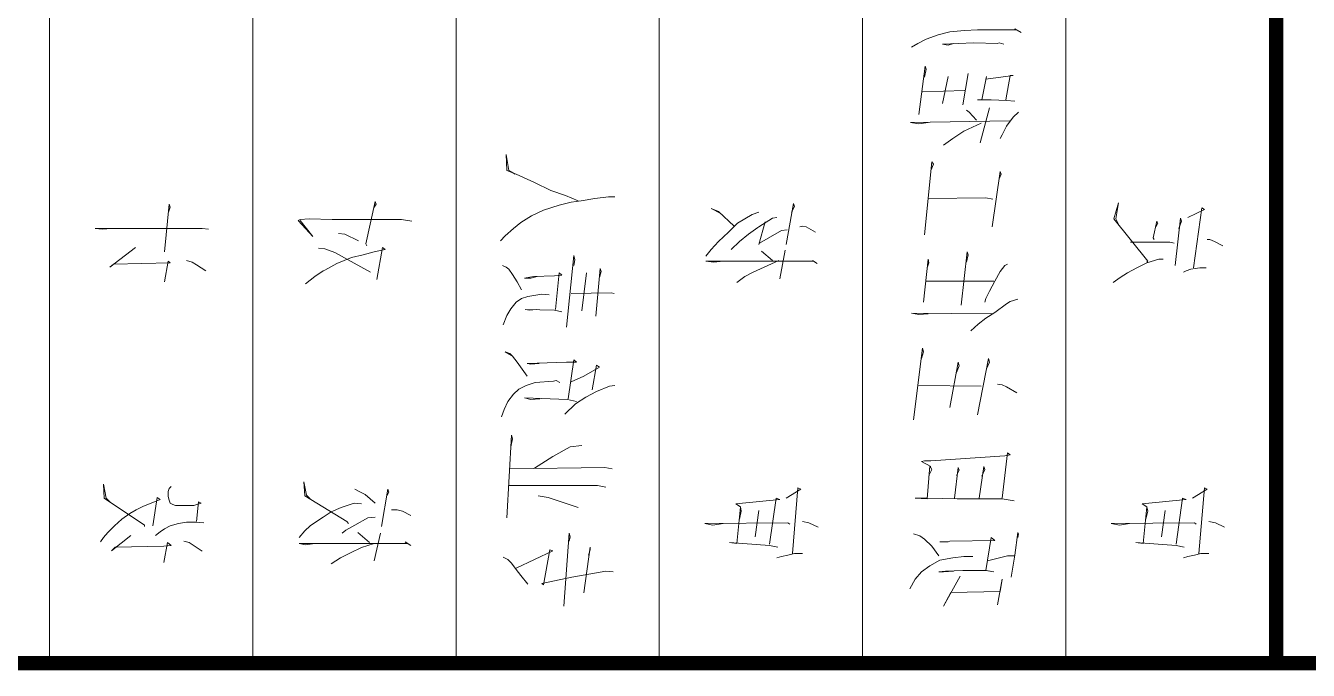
# Model space of a CAD drawing. Extents: x 1332633 to 1595679, y 264824 to 640777.
# Drawn here: x 1517550 to 1519759, y 324908 to 326019 of the extents above; entities that cross this region are included whole.
import ezdxf
from ezdxf.enums import TextEntityAlignment as Align

# ---------------------------------------------------------------- set-up
doc = ezdxf.new("R2010")
doc.units = 0
doc.header["$LTSCALE"] = 1000
doc.header["$MEASUREMENT"] = 0
doc.layers.add('_公共_图框', color=4, linetype='CONTINUOUS', lineweight=5)
doc.layers.add('A-Wall(建筑墙)', color=255, linetype='CONTINUOUS')
doc.styles.add('图框文字', font='SIMKAI.TTF')

# ---------------------------------------------------------------- blocks, each defined once
blk = doc.blocks.new('qqwqw')
at = {"layer": '_公共_图框'}
for p, q in [((-4265.9, 8723.5), (-4258.4, 8707.8)), ((-4258.4, 8707.8), (-4256, 8696.7)), ((-3781.3, 8720.4), (-3773.6, 8706.3)), ((-3773.6, 8706.3), (-3770, 8698.4)), ((-4311.3, 8682.5), (-4313.8, 8671.6)), ((-4311.3, 8696.7), (-4311.3, 8682.5)), ((-4311.3, 8679.5), (-4198, 8688.8)), ((-4200.4, 8693.6), (-4215.6, 8668.4)), ((-4198, 8688.8), (-4200.4, 8693.6)), ((-3819, 8692.1), (-3819, 8681)), ((-3819, 8670.1), (-3715.8, 8684.3)), ((-3770, 8698.4), (-3770, 8693.6)), ((-3718.3, 8688.8), (-3732.1, 8660.5)), ((-3715.8, 8684.3), (-3718.3, 8688.8)), ((-4316.3, 8660.5), (-4318.9, 8652.7)), ((-4313.8, 8671.6), (-4316.3, 8660.5)), ((-4260.9, 8674.7), (-4258.4, 8671.6)), ((-4258.4, 8671.6), (-4259.6, 8528.3)), ((-3821.5, 8665.3), (-3824.1, 8657.5)), ((-3820.3, 8673.2), (-3821.5, 8665.3)), ((-3819, 8681), (-3820.3, 8673.2)), ((-4300, 8654.2), (-4297.5, 8640)), ((-4297.5, 8640), (-4292.3, 8570.7)), ((-4215.6, 8651.1), (-4295, 8640)), ((-4225.7, 8581.8), (-4218.1, 8657.5)), ((-4218.1, 8657.5), (-4215.6, 8651.1)), ((-3824.1, 8657.5), (-3826.6, 8652.7)), ((-3815.1, 8638.5), (-3733.4, 8647.9)), ((-3738.4, 8649.6), (-3751, 8644.8)), ((-3733.4, 8647.9), (-3738.4, 8649.6)), ((-4282.4, 8615), (-4237, 8621.3)), ((-3803.8, 8618), (-3803.8, 8610.2)), ((-3776.3, 8637), (-3774.9, 8629.1)), ((-3774.9, 8629.1), (-3774.9, 8561.4)), ((-3803.8, 8610.2), (-3810.2, 8589.7)), ((-3770, 8602.3), (-3767.5, 8600.8)), ((-3767.5, 8600.8), (-3738.4, 8607.1)), ((-3742.2, 8608.6), (-3748.5, 8605.4)), ((-3738.4, 8607.1), (-3742.2, 8608.6)), ((-4293.7, 8583.4), (-4230.7, 8589.7)), ((-4292.3, 8570.7), (-4293.7, 8583.4)), ((-4238.3, 8591.2), (-4252.1, 8588.2)), ((-4230.7, 8589.7), (-4238.3, 8591.2)), ((-4230.7, 8589.7), (-4225.7, 8581.8)), ((-3819, 8572.5), (-3827.8, 8556.6)), ((-3810.2, 8589.7), (-3819, 8572.5)), ((-3809, 8589.7), (-3807.7, 8591.2)), ((-3807.7, 8591.2), (-3734.5, 8533)), ((-4262.3, 8542.4), (-4259.6, 8559.8)), ((-3827.8, 8556.6), (-3835.4, 8544)), ((-4259.6, 8528.3), (-4262.3, 8542.4)), ((-3835.4, 8544), (-3844.2, 8531.5)), ((-3734.5, 8536.1), (-3743.5, 8540.9)), ((-3707, 8540.9), (-3734.5, 8536.1)), ((-3734.5, 8533), (-3707, 8540.9)), ((-4500, 8450), (-500, 8450)), ((-3413.6, 8373.6), (-3407.2, 8362.5)), ((-4351.7, 8356.2), (-4313.8, 8362.5)), ((-4315.1, 8349.9), (-4315.1, 8361)), ((-4313.8, 8362.5), (-4274.7, 8367.3)), ((-4277.4, 8368.8), (-4283.5, 8367.3)), ((-4274.7, 8367.3), (-4277.4, 8368.8)), ((-4220.7, 8361), (-4216.9, 8340.5)), ((-4141.3, 8354.6), (-4142.6, 8345.3)), ((-4137.5, 8349.9), (-4141.3, 8354.6)), ((-4034.3, 8365.7), (-4024.2, 8348.3)), ((-3877, 8354.6), (-3880.8, 8348.3)), ((-3873.1, 8367.3), (-3877, 8354.6)), ((-3559.6, 8359.4), (-3574.7, 8348.3)), ((-3565.9, 8353.1), (-3568.4, 8182.9)), ((-3550.8, 8368.8), (-3559.6, 8359.4)), ((-3531.8, 8362.5), (-3530.7, 8348.3)), ((-3487.8, 8354.6), (-3529.4, 8346.8)), ((-3494.1, 8312.2), (-3487.8, 8359.4)), ((-3487.8, 8359.4), (-3487.8, 8354.6)), ((-3408.6, 8365.7), (-3408.6, 8332.6)), ((-3407.2, 8362.5), (-3408.6, 8365.7)), ((-4399.5, 8332.6), (-4355.3, 8340.5)), ((-4376.7, 8337.4), (-4378.1, 8252.2)), ((-4355.3, 8340.5), (-4376.7, 8337.4)), ((-4323.9, 8315.2), (-4315.1, 8349.9)), ((-4216.9, 8340.5), (-4216.9, 8263.3)), ((-4215.6, 8340.5), (-4137.5, 8349.9)), ((-4142.6, 8345.3), (-4151.4, 8217.6)), ((-4024.2, 8348.3), (-4020.5, 8340.5)), ((-4020.5, 8340.5), (-4019.2, 8332.6)), ((-3880.8, 8348.3), (-3895.7, 8327.8)), ((-3825.3, 8337.4), (-3841.7, 8327.8)), ((-3815.1, 8345.3), (-3825.3, 8337.4)), ((-3812.6, 8349.9), (-3815.1, 8345.3)), ((-3748.5, 8323.3), (-3652.8, 8337.4)), ((-3657.8, 8338.9), (-3665.4, 8335.7)), ((-3652.8, 8337.4), (-3657.8, 8338.9)), ((-3589.8, 8340.5), (-3596.2, 8337.4)), ((-3574.7, 8348.3), (-3589.8, 8340.5)), ((-3530.7, 8348.3), (-3529.4, 8321.5)), ((-3433.6, 8343.7), (-3431.2, 8335.7)), ((-3431.2, 8335.7), (-3432.5, 8332.6)), ((-3432.5, 8332.6), (-3431.2, 8291.7)), ((-3408.6, 8332.6), (-3408.6, 8331.1)), ((-3408.6, 8331.1), (-3408.6, 8298)), ((-4342.9, 8326.3), (-4340.2, 8313.7)), ((-4340.2, 8312.2), (-4342.9, 8326.3)), ((-4283.5, 8321.5), (-4340.2, 8312.2)), ((-4340.2, 8313.7), (-4340.2, 8272.7)), ((-4289.8, 8250.7), (-4288.7, 8327.8)), ((-4288.7, 8327.8), (-4283.5, 8321.5)), ((-4215.6, 8301), (-4161.4, 8309.1)), ((-4166.6, 8310.6), (-4177.9, 8305.8)), ((-4161.4, 8309.1), (-4166.6, 8310.6)), ((-4072, 8298), (-3975.2, 8316.9)), ((-3981.5, 8318.5), (-3992.8, 8313.7)), ((-3975.2, 8316.9), (-3981.5, 8318.5)), ((-3905.9, 8312.2), (-3916, 8299.5)), ((-3895.7, 8327.8), (-3905.9, 8312.2)), ((-3898.4, 8323.3), (-3897.1, 8184.7)), ((-3871.8, 8312.2), (-3878.1, 8310.6)), ((-3859.3, 8318.5), (-3871.8, 8312.2)), ((-3841.7, 8327.8), (-3859.3, 8318.5)), ((-3841.7, 8326.3), (-3841.7, 8209.7)), ((-3700.7, 8324.8), (-3698.2, 8312.2)), ((-3698.2, 8312.2), (-3699.3, 8213)), ((-3543.3, 8318.5), (-3603.6, 8302.8)), ((-3529.4, 8321.5), (-3529.4, 8298)), ((-3529.4, 8305.8), (-3489.2, 8313.7)), ((-3489.2, 8313.7), (-3494.1, 8312.2)), ((-4316.3, 8274.4), (-4316.3, 8290.1)), ((-4023, 8304.3), (-4021.7, 8197.1)), ((-3916, 8299.5), (-3927.3, 8286.9)), ((-3569.7, 8304.3), (-3583.5, 8274.4)), ((-3564.6, 8296.5), (-3550.8, 8283.8)), ((-3431.2, 8291.7), (-3433.6, 8238.1)), ((-3408.6, 8298), (-3409.7, 8276)), ((-4402, 8239.8), (-4350.3, 8268.1)), ((-4340.2, 8272.7), (-4341.5, 8242.9)), ((-4318.9, 8255.5), (-4316.3, 8274.4)), ((-4216.9, 8263.3), (-4215.6, 8211.3)), ((-4215.6, 8258.6), (-4162.7, 8264.9)), ((-4167.7, 8266.4), (-4176.5, 8261.8)), ((-4162.7, 8264.9), (-4167.7, 8266.4)), ((-4059.6, 8250.7), (-3981.5, 8264.9)), ((-3987.8, 8266.4), (-3999.1, 8261.8)), ((-3981.5, 8264.9), (-3987.8, 8266.4)), ((-3883.3, 8269.7), (-3791.2, 8280.6)), ((-3796.4, 8282.3), (-3809, 8279)), ((-3791.2, 8280.6), (-3796.4, 8282.3)), ((-3583.5, 8274.4), (-3596.2, 8255.5)), ((-3550.8, 8283.8), (-3547, 8279)), ((-3538.2, 8272.7), (-3484.2, 8282.3)), ((-3513.1, 8276), (-3515.6, 8203.4)), ((-3409.7, 8276), (-3412.4, 8250.7)), ((-4378.1, 8252.2), (-4402, 8239.8)), ((-4342.9, 8239.8), (-4341.5, 8257)), ((-4341.5, 8242.9), (-4342.9, 8231.8)), ((-4322.6, 8233.5), (-4318.9, 8255.5)), ((-4291.2, 8247.6), (-4289.8, 8250.7)), ((-4291.2, 8233.5), (-4291.2, 8247.6)), ((-3596.2, 8255.5), (-3607.5, 8239.8)), ((-3489.2, 8247.6), (-3535.7, 8238.1)), ((-3435, 8247.6), (-3432.5, 8257)), ((-3433.6, 8238.1), (-3435, 8247.6)), ((-3412.4, 8250.7), (-3417.4, 8230.2)), ((-4342.9, 8231.8), (-4342.9, 8239.8)), ((-4332.7, 8216.1), (-4322.6, 8233.5)), ((-4315.1, 8231.8), (-4298.6, 8219.3)), ((-4298.6, 8219.3), (-4286.2, 8206.7)), ((-4166.6, 8219.3), (-4176.5, 8214.5)), ((-4160.2, 8216.1), (-4166.6, 8219.3)), ((-3762.3, 8206.7), (-3636.4, 8219.3)), ((-3640.2, 8222.4), (-3651.5, 8217.6)), ((-3636.4, 8219.3), (-3640.2, 8222.4)), ((-3417.4, 8230.2), (-3424.8, 8209.7)), ((-4355.3, 8191), (-4342.9, 8201.9)), ((-4342.9, 8201.9), (-4332.7, 8216.1)), ((-4286.2, 8206.7), (-4281, 8198.8)), ((-4281, 8198.8), (-4277.4, 8187.7)), ((-4216.9, 8211.3), (-4160.2, 8216.1)), ((-4215.6, 8191), (-4216.9, 8211.3)), ((-4215.6, 8211.3), (-4215.6, 8191)), ((-4152.6, 8201.9), (-4161.4, 8217.6)), ((-4151.4, 8206.7), (-4152.6, 8201.9)), ((-4151.4, 8217.6), (-4151.4, 8206.7)), ((-4080.8, 8187.7), (-3957.5, 8203.4)), ((-3963.9, 8205.2), (-3975.2, 8201.9)), ((-3957.5, 8203.4), (-3963.9, 8205.2)), ((-3899.5, 8197.1), (-3898.4, 8213)), ((-3897.1, 8184.7), (-3899.5, 8197.1)), ((-3878.1, 8205.2), (-3803.8, 8213)), ((-3810.2, 8214.5), (-3819, 8211.3)), ((-3803.8, 8213), (-3810.2, 8214.5)), ((-3570.9, 8197.1), (-3568.4, 8213)), ((-3568.4, 8182.9), (-3570.9, 8197.1)), ((-3554.6, 8197.1), (-3471.5, 8208.2)), ((-3476.5, 8209.7), (-3490.3, 8206.7)), ((-3471.5, 8208.2), (-3476.5, 8209.7)), ((-3424.8, 8209.7), (-3432.5, 8195.6)), ((-4371.8, 8181.4), (-4355.3, 8191)), ((-3432.5, 8195.6), (-3438.8, 8184.7)), ((-4500, 8100), (-500, 8100)), ((-4265.9, 8023.5), (-4258.4, 8007.8)), ((-3811.5, 8022), (-3806.3, 8014.1)), ((-4258.4, 8007.8), (-4256, 7996.9)), ((-3807.7, 8015.7), (-3807.7, 7830)), ((-3806.3, 8014.1), (-3807.7, 8015.7)), ((-3757.3, 8018.9), (-3748.5, 8003)), ((-3748.5, 8003), (-3747.2, 7996.9)), ((-4311.3, 7982.7), (-4313.8, 7971.6)), ((-4311.3, 7996.9), (-4311.3, 7982.7)), ((-4311.3, 7979.5), (-4198, 7988.9)), ((-4200.4, 7993.6), (-4215.6, 7968.4)), ((-4198, 7988.9), (-4200.4, 7993.6)), ((-3778.8, 7968.4), (-3708.1, 7981)), ((-3747.2, 7996.9), (-3748.5, 7992.1)), ((-3713.3, 7982.7), (-3723.3, 7977.9)), ((-3708.1, 7981), (-3713.3, 7982.7)), ((-4316.3, 7960.5), (-4318.9, 7952.7)), ((-4313.8, 7971.6), (-4316.3, 7960.5)), ((-4300, 7954.2), (-4297.5, 7940)), ((-4260.9, 7974.7), (-4258.4, 7971.6)), ((-4258.4, 7971.6), (-4259.6, 7828.3)), ((-4225.7, 7881.9), (-4218.1, 7957.5)), ((-4218.1, 7957.5), (-4215.6, 7951.1)), ((-3788.7, 7966.8), (-3837.9, 7957.5)), ((-3806.3, 7955.9), (-3817.8, 7930.7)), ((-3754.8, 7960.5), (-3776.3, 7922.8)), ((-3753.5, 7970.1), (-3754.8, 7960.5)), ((-4297.5, 7940), (-4292.3, 7870.8)), ((-4215.6, 7951.1), (-4295, 7940)), ((-3806.3, 7944.8), (-3790.1, 7925.9)), ((-3778.8, 7921.3), (-3739.7, 7932.2)), ((-3733.4, 7944.8), (-3748.5, 7921.3)), ((-3732.1, 7952.7), (-3733.4, 7944.8)), ((-4282.4, 7915), (-4237, 7921.3)), ((-3826.6, 7911.7), (-3834.1, 7897.6)), ((-3817.8, 7930.7), (-3826.6, 7911.7)), ((-3776.3, 7922.8), (-3778.8, 7921.3)), ((-3749.7, 7919.6), (-3761.2, 7903.9)), ((-3748.5, 7921.3), (-3749.7, 7919.6)), ((-3727.1, 7910.2), (-3742.2, 7884.9)), ((-3723.3, 7921.3), (-3727.1, 7910.2)), ((-4293.7, 7883.4), (-4230.7, 7889.7)), ((-4238.3, 7891.2), (-4252.1, 7888.2)), ((-4230.7, 7889.7), (-4238.3, 7891.2)), ((-4230.7, 7889.7), (-4225.7, 7881.9)), ((-3834.1, 7897.6), (-3844.2, 7883.4)), ((-3773.6, 7888.2), (-3787.6, 7874)), ((-3761.2, 7903.9), (-3773.6, 7888.2)), ((-4292.3, 7870.8), (-4293.7, 7883.4)), ((-3757.3, 7869.2), (-3773.6, 7852)), ((-3742.2, 7884.9), (-3757.3, 7869.2)), ((-3747.2, 7878.8), (-3722.1, 7852)), ((-4262.3, 7842.4), (-4259.6, 7859.8)), ((-3809, 7844.1), (-3807.7, 7859.8)), ((-3807.7, 7830), (-3809, 7844.1)), ((-3773.6, 7852), (-3787.6, 7839.4)), ((-3716.9, 7839.4), (-3724.6, 7855.1)), ((-3722.1, 7852), (-3716.9, 7839.4)), ((-4259.6, 7828.3), (-4262.3, 7842.4)), ((-3787.6, 7839.4), (-3798.9, 7830)), ((-4500, 7750), (-500, 7750)), ((-4342.9, 7670.5), (-4341.5, 7657.9)), ((-4165.2, 7668.8), (-4162.7, 7656.2)), ((-4021.7, 7673.6), (-4023, 7664.2)), ((-3863, 7672.1), (-3861.8, 7667.3)), ((-3861.8, 7667.3), (-3863, 7598)), ((-3696.8, 7673.6), (-3696.8, 7662.5)), ((-4341.5, 7657.9), (-4351.7, 7599.5)), ((-4196.8, 7657.9), (-4194.1, 7643.7)), ((-4162.7, 7656.2), (-4165.2, 7492.5)), ((-4023, 7664.2), (-4031.8, 7642)), ((-3990.3, 7646.8), (-4005.4, 7620)), ((-3986.4, 7642), (-3990.3, 7646.8)), ((-3902, 7640.5), (-3820.3, 7648.3)), ((-3825.3, 7650.1), (-3835.4, 7646.8)), ((-3820.3, 7648.3), (-3825.3, 7650.1)), ((-3696.8, 7662.5), (-3699.3, 7639)), ((-4379.2, 7620), (-4300, 7631.1)), ((-4305, 7631.1), (-4313.8, 7627.9)), ((-4300, 7631.1), (-4305, 7631.1)), ((-4194.1, 7643.7), (-4194.1, 7491)), ((-4041.8, 7623.3), (-4053.3, 7605.8)), ((-4031.8, 7642), (-4041.8, 7623.3)), ((-4029.3, 7634.2), (-3986.4, 7642)), ((-3827.8, 7624.8), (-3893.2, 7616.9)), ((-3699.3, 7639), (-3703.2, 7615.4)), ((-4232, 7610.6), (-4214.4, 7558.6)), ((-4125, 7616.9), (-4127.5, 7596.5)), ((-4053.3, 7605.8), (-4070.9, 7587.1)), ((-4049.4, 7607.4), (-4045.6, 7591.7)), ((-4044.4, 7593.2), (-3977.6, 7602.8)), ((-4005.4, 7620), (-4015.4, 7598)), ((-3981.5, 7607.4), (-3981.5, 7590.1)), ((-3977.6, 7602.8), (-3981.5, 7607.4)), ((-3921, 7590.1), (-3797.5, 7602.8)), ((-3805.2, 7604.3), (-3815.1, 7602.8)), ((-3797.5, 7602.8), (-3805.2, 7604.3)), ((-3703.2, 7615.4), (-3705.6, 7598)), ((-3703.2, 7610.6), (-3694.4, 7588.6)), ((-4402, 7585.4), (-4276.1, 7594.9)), ((-4351.7, 7599.5), (-4363, 7547.7)), ((-4282.4, 7596.5), (-4289.8, 7594.9)), ((-4276.1, 7594.9), (-4282.4, 7596.5)), ((-4127.5, 7596.5), (-4143.8, 7566.6)), ((-4045.6, 7591.7), (-4043.1, 7517.8)), ((-4016.7, 7579), (-4012.9, 7572.7)), ((-3981.5, 7590.1), (-3982.6, 7557)), ((-3894.6, 7582.3), (-3892.1, 7569.7)), ((-3831.6, 7582.3), (-3832.9, 7569.7)), ((-3827.8, 7577.5), (-3831.6, 7582.3)), ((-3705.6, 7598), (-3710.8, 7577.5)), ((-3694.4, 7588.6), (-3685.5, 7563.3)), ((-4365.4, 7550.7), (-4305, 7561.8)), ((-4306.3, 7566.6), (-4336.5, 7503.4)), ((-4305, 7561.8), (-4306.3, 7566.6)), ((-4214.4, 7558.6), (-4211.7, 7541.3)), ((-4143.8, 7566.6), (-4164.1, 7535)), ((-4014.2, 7568.1), (-4016.7, 7536.5)), ((-4012.9, 7572.7), (-4014.2, 7568.1)), ((-3982.6, 7557), (-3984, 7522.4)), ((-3892.1, 7569.7), (-3890.7, 7519.3)), ((-3890.7, 7571.2), (-3827.8, 7577.5)), ((-3865.7, 7560.3), (-3864.3, 7547.7)), ((-3832.9, 7569.7), (-3834.1, 7533.5)), ((-3710.8, 7577.5), (-3719.6, 7550.7)), ((-3685.5, 7563.3), (-3671.8, 7535)), ((-4363, 7547.7), (-4365.4, 7550.7)), ((-4045.6, 7528.7), (-4044.4, 7544.4)), ((-4016.7, 7536.5), (-4021.7, 7520.9)), ((-3985.1, 7528.7), (-3984, 7542.9)), ((-3892.1, 7527.2), (-3890.7, 7538.1)), ((-3864.3, 7547.7), (-3868.2, 7523.9)), ((-3836.6, 7528.7), (-3834.1, 7539.8)), ((-3719.6, 7550.7), (-3729.6, 7530.2)), ((-3671.8, 7535), (-3657.8, 7503.4)), ((-4364.1, 7523.9), (-4349, 7511.5)), ((-4349, 7511.5), (-4339, 7503.4)), ((-4043.1, 7517.8), (-4045.6, 7528.7)), ((-4021.7, 7520.9), (-4028, 7508.2)), ((-4005.4, 7522.4), (-3981.5, 7505.2)), ((-3984, 7522.4), (-3985.1, 7528.7)), ((-3890.7, 7519.3), (-3892.1, 7527.2)), ((-3871.8, 7513), (-3878.1, 7503.4)), ((-3868.2, 7523.9), (-3871.8, 7513)), ((-3856.9, 7513), (-3842.9, 7505.2)), ((-3834.1, 7533.5), (-3836.6, 7517.8)), ((-3836.6, 7517.8), (-3836.6, 7528.7)), ((-3740.9, 7511.5), (-3751, 7498.8)), ((-3729.6, 7530.2), (-3740.9, 7511.5)), ((-4339, 7503.4), (-4327.7, 7495.6)), ((-4327.7, 7495.6), (-4321.4, 7489.3)), ((-4249.6, 7487.7), (-4107.4, 7495.6)), ((-4113.5, 7497.3), (-4127.5, 7494.1)), ((-4107.4, 7495.6), (-4113.5, 7497.3)), ((-4036.8, 7498.8), (-4049.4, 7489.3)), ((-4028, 7508.2), (-4036.8, 7498.8)), ((-3981.5, 7505.2), (-3971.3, 7497.3)), ((-3971.3, 7497.3), (-3966.3, 7492.5)), ((-3963.9, 7484.7), (-3970.2, 7495.6)), ((-3966.3, 7492.5), (-3963.9, 7484.7)), ((-3889.6, 7494.1), (-3900.9, 7487.7)), ((-3878.1, 7503.4), (-3889.6, 7494.1)), ((-3842.9, 7505.2), (-3830.3, 7497.3)), ((-3830.3, 7497.3), (-3821.5, 7491)), ((-3821.5, 7491), (-3817.8, 7486.2)), ((-3751, 7498.8), (-3763.6, 7484.7)), ((-3657.8, 7503.4), (-3651.5, 7487.7)), ((-3651.5, 7491), (-3657.8, 7501.9)), ((-3623.9, 7486.2), (-3651.5, 7491)), ((-4321.4, 7489.3), (-4317.6, 7481.4)), ((-4063.2, 7483.1), (-4075.8, 7478.4)), ((-4049.4, 7489.3), (-4063.2, 7483.1)), ((-3900.9, 7487.7), (-3917.2, 7481.4)), ((-3817.8, 7486.2), (-3815.1, 7479.9)), ((-3763.6, 7484.7), (-3772.4, 7476.8)), ((-3651.5, 7487.7), (-3623.9, 7486.2)), ((-4500, 7400), (-500, 7400)), ((-4297.5, 7322), (-4291.2, 7312.6)), ((-4293.7, 7315.7), (-4293.7, 7130)), ((-4291.2, 7312.6), (-4293.7, 7315.7)), ((-4245.8, 7322), (-4238.3, 7307.8)), ((-3738.4, 7323.7), (-3735.9, 7306.3)), ((-4238.3, 7307.8), (-4235.7, 7298.4)), ((-4235.7, 7298.4), (-4235.7, 7289.1)), ((-3735.9, 7306.3), (-3735.9, 7189.7)), ((-4276.1, 7270.1), (-4323.9, 7259)), ((-4264.8, 7271.6), (-4200.4, 7282.7)), ((-4205.6, 7284.3), (-4211.7, 7281)), ((-4200.4, 7282.7), (-4205.6, 7284.3)), ((-3839.1, 7263.8), (-3783.7, 7273.2)), ((-3787.6, 7278), (-3791.2, 7259)), ((-3783.7, 7273.2), (-3787.6, 7278)), ((-4293.7, 7259), (-4301.1, 7237)), ((-4292.3, 7251.2), (-4274.7, 7230.7)), ((-4249.6, 7248.1), (-4262.3, 7225.9)), ((-4248.3, 7260.5), (-4249.6, 7248.1)), ((-4224.4, 7260.5), (-4209.3, 7243.3)), ((-3826.6, 7252.7), (-3792.5, 7191.2)), ((-3791.2, 7259), (-3796.4, 7240.2)), ((-3781.3, 7246.4), (-3777.4, 7244.8)), ((-3777.4, 7244.8), (-3704.5, 7260.5)), ((-3709.5, 7262.3), (-3714.5, 7259)), ((-3704.5, 7260.5), (-3709.5, 7262.3)), ((-4301.1, 7237), (-4310.1, 7218)), ((-4262.3, 7225.9), (-4271.1, 7210.2)), ((-4224.4, 7224.4), (-4232, 7202.3)), ((-4225.7, 7237), (-4224.4, 7224.4)), ((-4209.3, 7243.3), (-4205.6, 7235.5)), ((-4205.6, 7235.5), (-4200.4, 7225.9)), ((-3796.4, 7240.2), (-3801.4, 7219.8)), ((-3772.4, 7232.2), (-3761.2, 7208.7)), ((-4310.1, 7218), (-4318.9, 7200.8)), ((-4271.1, 7210.2), (-4276.1, 7203.9)), ((-4259.6, 7215), (-4256, 7211.7)), ((-4256, 7211.7), (-4211.7, 7139.4)), ((-4232, 7202.3), (-4239.5, 7185.1)), ((-3801.4, 7219.8), (-3811.5, 7194.5)), ((-3761.2, 7208.7), (-3759.8, 7197.6)), ((-4318.9, 7200.8), (-4328.9, 7185.1)), ((-4239.5, 7185.1), (-4248.3, 7171)), ((-3811.5, 7194.5), (-3822.8, 7174)), ((-3792.5, 7191.2), (-3786.2, 7174)), ((-3735.9, 7189.7), (-3735.9, 7186.6)), ((-3735.9, 7186.6), (-3734.5, 7147.2)), ((-4256, 7159.9), (-4263.4, 7148.7)), ((-4248.3, 7171), (-4256, 7159.9)), ((-3824.1, 7171), (-3834.1, 7156.6)), ((-3822.8, 7174), (-3824.1, 7171)), ((-3786.2, 7174), (-3785.1, 7162.9)), ((-4296.2, 7140.9), (-4293.7, 7156.6)), ((-4293.7, 7130), (-4296.2, 7140.9)), ((-4272.2, 7139.4), (-4283.5, 7130)), ((-4263.4, 7148.7), (-4272.2, 7139.4)), ((-4210.6, 7142.4), (-4216.9, 7148.7)), ((-4211.7, 7139.4), (-4187.8, 7137.8)), ((-4187.8, 7137.8), (-4210.6, 7142.4)), ((-3834.1, 7156.6), (-3846.7, 7140.9)), ((-3764.8, 7153.5), (-3737.2, 7131.5)), ((-3737.2, 7128.3), (-3764.8, 7153.5)), ((-3734.5, 7147.2), (-3735.9, 7131.5)), ((-3735.9, 7131.5), (-3737.2, 7128.3)), ((-4500, 7050), (-500, 7050)), ((-4307.4, 6962.7), (-4292.3, 6940.5)), ((-4258.4, 6965.8), (-4257.1, 6951.6)), ((-4224.4, 6961), (-4228.2, 6948.3)), ((-4221.9, 6956.4), (-4224.4, 6961)), ((-3824.1, 6968.8), (-3814, 6953.1)), ((-3752.4, 6973.6), (-3751, 6962.7)), ((-3751, 6962.7), (-3751, 6778.4)), ((-4292.3, 6940.5), (-4289.8, 6931.1)), ((-4257.1, 6951.6), (-4257.1, 6935.9)), ((-4256, 6953.1), (-4221.9, 6956.4)), ((-4228.2, 6948.3), (-4228.2, 6937.4)), ((-4228.2, 6937.4), (-4228.2, 6928.1)), ((-3814, 6953.1), (-3809, 6945.3)), ((-3809, 6945.3), (-3806.3, 6935.9)), ((-4259.6, 6921.7), (-4263.4, 6907.6)), ((-4257.1, 6935.9), (-4259.6, 6921.7)), ((-4228.2, 6928.1), (-4228.2, 6916.9)), ((-4228.2, 6916.9), (-4226.9, 6912.2)), ((-4326.4, 6896.5), (-4292.3, 6902.8)), ((-4298.6, 6896.5), (-4300, 6813)), ((-4297.5, 6909.1), (-4298.6, 6896.5)), ((-4292.3, 6902.8), (-4297.5, 6909.1)), ((-4268.4, 6898), (-4273.6, 6890.2)), ((-4263.4, 6907.6), (-4268.4, 6898)), ((-4226.9, 6912.2), (-4224.4, 6907.6)), ((-4224.4, 6907.6), (-4219.4, 6905.8)), ((-4219.4, 6905.8), (-4213.1, 6904.3)), ((-4213.1, 6904.3), (-4204.3, 6904.3)), ((-4204.3, 6904.3), (-4199.3, 6905.8)), ((-4199.3, 6905.8), (-4195.5, 6909.1)), ((-3842.9, 6898), (-3807.7, 6904.3)), ((-3810.2, 6907.6), (-3812.6, 6809.9)), ((-3807.7, 6904.3), (-3810.2, 6907.6)), ((-3791.2, 6898), (-3709.5, 6905.8)), ((-3714.5, 6907.6), (-3724.6, 6904.3)), ((-3709.5, 6905.8), (-3714.5, 6907.6)), ((-4273.6, 6890.2), (-4279.9, 6882.3)), ((-4263.4, 6877.5), (-4214.4, 6885.4)), ((-4223.2, 6877.5), (-4229.5, 6861.8)), ((-4218.1, 6890.2), (-4223.2, 6877.5)), ((-4214.4, 6885.4), (-4218.1, 6890.2)), ((-4264.8, 6863.4), (-4262.3, 6863.4)), ((-4262.3, 6863.4), (-4215.6, 6794.1)), ((-4235.7, 6849.2), (-4242, 6838.3)), ((-4229.5, 6861.8), (-4235.7, 6849.2)), ((-4306.3, 6806.7), (-4279.9, 6839.8)), ((-4242, 6838.3), (-4252.1, 6824.1)), ((-3817.8, 6803.6), (-3783.7, 6847.7)), ((-4300, 6813), (-4306.3, 6806.7)), ((-4263.4, 6811.5), (-4274.7, 6800.4)), ((-4252.1, 6824.1), (-4263.4, 6811.5)), ((-3812.6, 6809.9), (-3817.8, 6803.6)), ((-3752.4, 6791), (-3751, 6806.7)), ((-4283.5, 6792.5), (-4291.2, 6787.7)), ((-4274.7, 6800.4), (-4283.5, 6792.5)), ((-4215.6, 6797.3), (-4221.9, 6803.6)), ((-4191.6, 6792.5), (-4215.6, 6797.3)), ((-4215.6, 6794.1), (-4191.6, 6792.5)), ((-3751, 6778.4), (-3752.4, 6791)), ((-4500, 6700), (-500, 6700))]:
    blk.add_line(p, q, dxfattribs=at)
at = {"layer": '_公共_图框', "const_width": 25}
for points in [[(-4500, 29200), (-4500, 500)], [(-4500, 8812.5), (-500, 8812.5)]]:
    blk.add_lwpolyline(points, dxfattribs=at)
at = {"layer": '_公共_图框', "style": '图框文字'}
for tag, height, p in [('建设单位', 250, (-2500, 19150)), ('合作单位', 250, (-2527, 16841.6)), ('项目名称', 250, (-2500, 15150)), ('项目编号', 250, (-2500, 13150)), ('建筑', 175, (-1300, 2800)), ('方案深化', 175, (-1300, 2450)), ('1:100', 175, (-1300, 2100)), ('20090705', 175, (-1300, 1750)), ('图号', 175, (-1300, 1225))]:
    blk.add_attdef(tag, text='', height=height, dxfattribs=at).set_placement(p, align=Align.MIDDLE_CENTER)

msp = doc.modelspace()

# ---------------------------------------------------------------- block references
at = {"layer": 'A-Wall(建筑墙)', "xscale": -1, "rotation": 270}
msp.add_blockref('qqwqw', (1510891.4, 329420.9, 0), dxfattribs=at)

doc.saveas('drawing.dxf')
